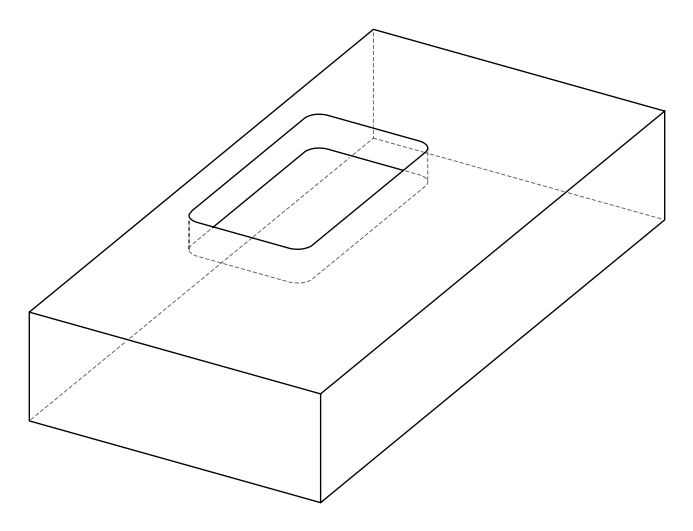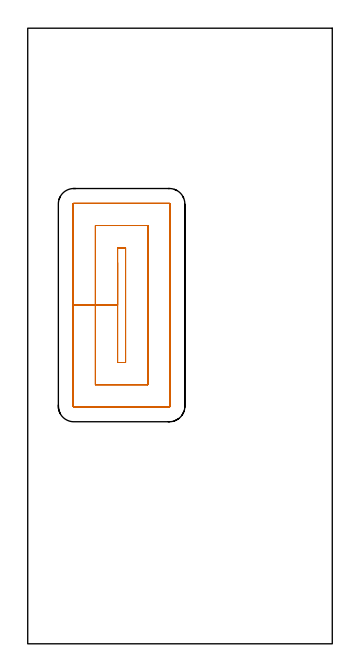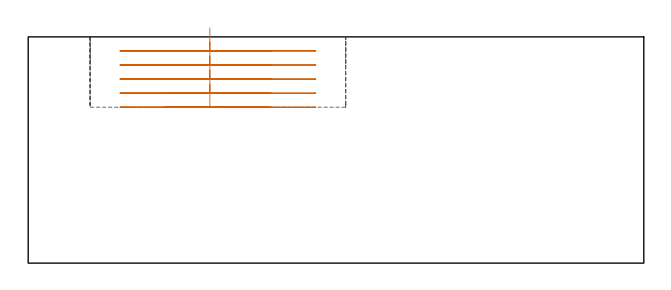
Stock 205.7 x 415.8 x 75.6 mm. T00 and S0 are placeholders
(PLAN: 1 operations, 0 tool changes, 9.5 min)
(1 MILL_RECTANGULAR_POCKET | POCKET_RECTANGULAR_STRAIGHT | UGT0201_136 | Follow Part, ap 5, ae 75% | 9.49 min | 313952 mm3)
(TOOL UGT0201_136 | Carbide End Mill 20.0 | D20 FL30 Z4)
(OP 1 MILL_RECTANGULAR_POCKET)
G17 G21 G94 G90
T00 M6
G54
G17 G0 G90 X60.7 Y257.487 S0 M3
G43 Z85.6 H0
Z78.6
G94 G1 Y228.75 Z70.9 F250.
Y190. F500.
X66.1
Y267.5
X60.7
Y228.75
X45.7
Y175.
X81.1
Y282.5
X45.7
Y228.75
X30.7
Y160.4
G3 X31.1 Y160. R0.4
G1 X95.7
G3 X96.1 Y160.4 R0.4
G1 Y297.1
G3 X95.7 Y297.5 R0.4
G1 X31.1
G3 X30.7 Y297.1 R0.4
G1 Y228.75
Y227.75
G0 X60.7 Y257.487 Z73.9
G1 Y228.75 Z66.2 F250.
Y190. F500.
X66.1
Y267.5
X60.7
Y228.75
X45.7
Y175.
X81.1
Y282.5
X45.7
Y228.75
X30.7
Y160.4
G3 X31.1 Y160. R0.4
G1 X95.7
G3 X96.1 Y160.4 R0.4
G1 Y297.1
G3 X95.7 Y297.5 R0.4
G1 X31.1
G3 X30.7 Y297.1 R0.4
G1 Y228.75
Y227.75
G0 X60.7 Y257.487 Z69.2
G1 Y228.75 Z61.5 F250.
Y190. F500.
X66.1
Y267.5
X60.7
Y228.75
X45.7
Y175.
X81.1
Y282.5
X45.7
Y228.75
X30.7
Y160.4
G3 X31.1 Y160. R0.4
G1 X95.7
G3 X96.1 Y160.4 R0.4
G1 Y297.1
G3 X95.7 Y297.5 R0.4
G1 X31.1
G3 X30.7 Y297.1 R0.4
G1 Y228.75
Y227.75
G0 X60.7 Y257.487 Z64.5
G1 Y228.75 Z56.8 F250.
Y190. F500.
X66.1
Y267.5
X60.7
Y228.75
X45.7
Y175.
X81.1
Y282.5
X45.7
Y228.75
X30.7
Y160.4
G3 X31.1 Y160. R0.4
G1 X95.7
G3 X96.1 Y160.4 R0.4
G1 Y297.1
G3 X95.7 Y297.5 R0.4
G1 X31.1
G3 X30.7 Y297.1 R0.4
G1 Y228.75
Y227.75
G0 X60.7 Y257.487 Z59.8
G1 Y228.75 Z52.1 F250.
Y190. F500.
X66.1
Y267.5
X60.7
Y228.75
X45.7
Y175.
X81.1
Y282.5
X45.7
Y228.75
X30.7
Y160.4
G3 X31.1 Y160. R0.4
G1 X95.7
G3 X96.1 Y160.4 R0.4
G1 Y297.1
G3 X95.7 Y297.5 R0.4
G1 X31.1
G3 X30.7 Y297.1 R0.4
G1 Y228.75
Y227.75
G0 Z85.6
M5
M2
